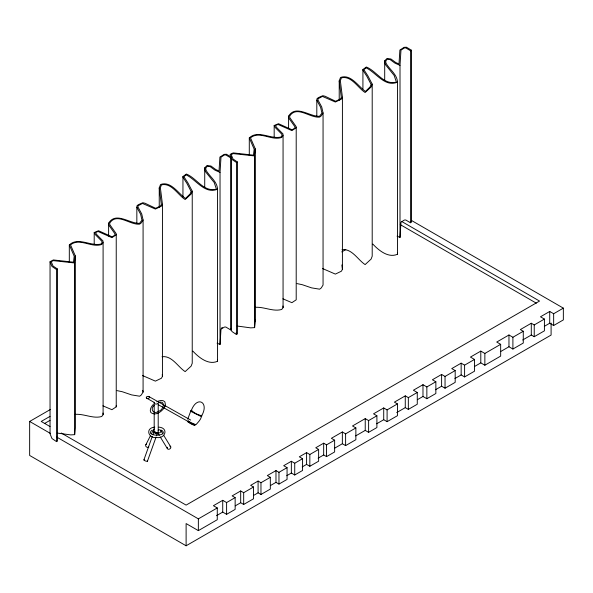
<?xml version="1.0" encoding="UTF-8"?>
<svg xmlns="http://www.w3.org/2000/svg" width="593" height="593" viewBox="0 0 593 593"><rect width="100%" height="100%" fill="white"/><g stroke="black" fill="none" stroke-linecap="round" stroke-linejoin="round"><path stroke-width="0.89" d="M220.033 344.489L220.033 172.415L220.996 157.167L224.347 155.01L225.8 154.936L230.618 157.827L230.618 329.901L225.8 327.01L224.347 327.084L220.996 329.248L220.033 344.489L217.082 343.169M400.008 237.459L400.008 65.386L400.972 50.138L404.315 47.981L405.775 47.907L410.593 50.79L410.593 222.872L405.775 219.981L404.315 220.055L400.972 222.219L400.008 237.459L397.058 236.14M57.254 433.068L70.73 434.899L74.666 434.654L74.585 261.787L75.311 255.909L70.53 244.879C79.38 237.37 91.878 248.23 101.729 244.427L103.093 242.626L102.997 240.958L96.489 234.309L95.488 232.538L98.045 231.485L111.929 237.63L116.235 234.769L116.184 233.649L109.794 224.614L109.727 223.057C116.88 212.116 130.008 225.236 139.651 224.139L141.29 222.879L143.083 219.988L141.742 213.977L137.961 206.979L138.132 205.749L142.505 203.458L155.388 209.055L161.429 206.164L162.438 204.251L160.362 187.699L161.459 184.853C171.488 182.503 177.9 194.949 185.149 199.544L191.116 194.059L192.236 191.161L187.922 182.896L184.156 177.099L184.082 176.492L186.202 174.898C196.305 179.716 204.822 194.563 217.557 189.189C217.142 181.191 209.403 176.558 205.912 169.976L205.838 167.826L207.38 166.27L210.174 166.648L214.874 170.102L220.033 172.415M237.23 326.031L250.706 327.87L254.634 327.625L254.56 154.758L255.286 148.88L250.498 137.85C259.356 130.341 271.846 141.201 281.705 137.398L283.061 135.597L282.972 133.929L276.464 127.28L275.463 125.501L278.013 124.456L291.897 130.593L296.204 127.732L296.159 126.62L289.769 117.584L289.703 116.028C296.848 105.087 309.976 118.207 319.627 117.103L321.265 115.85L323.059 112.959L321.717 106.948L317.937 99.95L318.107 98.72L322.473 96.429L335.356 102.026L341.398 99.135L342.413 97.222L340.338 80.67L341.435 77.824C351.456 75.474 357.875 87.912 365.118 92.515L371.085 87.03L372.204 84.132L367.897 75.867L364.132 70.07L364.058 69.463L366.178 67.869C376.281 72.687 384.798 87.534 397.525 82.153C397.11 74.155 389.379 69.522 385.887 62.947L385.813 60.797L387.348 59.241L390.15 59.619L394.849 63.073L400.008 65.386M254.56 326.832L255.286 320.954L255.286 148.88M136.842 222.998L136.842 207.268L137.065 205.682L138.458 204.629L142.794 202.732L145.011 203.243L155.714 208.321L160.495 205.956L161.318 204.407L159.243 187.877L160.547 184.497C170.895 180.754 178.278 193.459 185.476 198.47L190.108 193.948L191.087 191.406L186.862 183.296L183.059 177.448L182.948 176.529L186.372 174.031C196.787 178.167 203.703 192.547 216.423 189.093L214.184 182.488L205.838 172.126L204.807 170.302L204.726 167.856L207.068 165.491L210.982 166.025L215.77 169.546L219.025 171.006L219.907 157.086L224.139 154.365L226.482 154.247L231.522 157.271L231.522 329.352L230.618 329.901M316.81 115.961L316.81 100.239L317.04 98.653L318.426 97.6L322.77 95.703L324.986 96.214L335.69 101.292L340.471 98.927L341.294 97.371L339.218 80.848L340.523 77.468C350.871 73.725 358.246 86.43 365.451 91.433L370.076 86.919L371.062 84.376L366.83 76.26L363.035 70.419L362.923 69.5L366.341 67.002C376.755 71.138 383.678 85.518 396.398 82.064L394.152 75.459L385.813 65.097L384.783 63.273L384.701 60.827L387.036 58.462L390.95 58.996L395.746 62.517L399 63.977L399.882 50.057L404.115 47.336L406.45 47.218L411.498 50.242L411.498 222.316L410.237 221.56M187.722 419.214L191.013 410.371L191.895 410.415M164.876 406.524L165.425 404.76L164.891 401.906C162.86 399.512 159.213 400.557 156.804 401.817M143.906 459.849L152.26 436.5M152.883 434.765L153.809 432.171M147.435 461.221L156.1 437.011M156.715 435.277L157.338 433.55M201.279 416.412C210.092 402.247 196.661 394.716 191.028 411.305M187.885 421.734L188.285 420.897L187.885 421.734C189.345 422.757 195.141 426.893 194.904 424.151M188.196 422.016L188.492 421.408L195.282 424.61M188.722 422.401L189.026 421.793L189.775 422.097M189.434 422.846L189.738 422.238M190.279 423.335L190.583 422.72M191.198 423.825L191.502 423.209M192.132 424.284L192.436 423.669M193.021 424.684L193.325 424.069M193.792 424.988L194.096 424.38M194.408 425.196L194.704 424.581M194.808 425.27L195.216 424.432M145.878 444.706L150.348 435.899M151.571 433.49L153.602 429.488M201.338 415.241C202.191 418.228 198.121 422.26 195.994 424.647M162.438 204.251L162.438 376.333L161.429 378.245L155.388 381.129L142.505 375.539M342.413 97.222L342.413 269.304L341.398 271.209L335.356 274.099L322.473 268.51M164.913 406.457C162.727 411.082 155.64 416.538 150.852 412.543C149.258 409.77 151.356 406.539 153.231 404.522M143.083 219.988L143.083 392.062L141.29 394.953L139.651 396.213L131.624 394.901L122.299 391.736L117.006 390.617M103.093 242.626L103.093 414.7L101.729 416.508C93.012 418.992 84.073 413.603 75.126 414.366M283.061 135.597L283.061 307.671L281.705 309.472C272.988 311.962 264.048 306.574 255.101 307.337M108.615 236.088L108.615 223.138C115.872 211.397 129.533 223.672 139.511 223.361L141.949 220.136L140.652 214.325L136.842 207.268M288.591 128.132L288.591 116.102C295.848 104.368 309.509 116.643 319.486 116.332L321.925 113.107L320.62 107.296L316.81 100.239M154.358 405.286C149.466 408.725 153.72 415.137 158.546 411.312C163.638 410.208 166.003 399.993 158.746 402.454M116.235 234.769L116.235 406.842L111.929 409.704L102.923 405.842M74.585 261.787L74.666 262.58L73.71 262.869L53.237 260.646L51.243 261.676L53.007 265.983L57.491 269.029L57.491 441.103L56.565 441.637L51.969 438.524L50.042 433.831L50.042 261.758L53.333 259.942L73.495 262.188L74.192 256.191L69.314 244.939C78.054 236.533 90.885 246.651 100.98 244.034L101.974 242.715L101.892 241.314L95.451 234.754L94.205 232.538L98.512 230.729L112.099 236.822L114.582 235.414L115.079 233.99L108.689 224.962L108.615 223.138M249.29 155.485L249.29 137.91C258.022 129.504 270.853 139.622 280.956 137.005L281.949 135.678L281.868 134.285L275.426 127.725L274.174 125.508L278.488 123.7L292.067 129.793L294.551 128.384L295.055 126.961L288.665 117.925L288.591 116.102M152.09 430.147C143.58 436.856 170.198 436.789 161.563 430.125M221.152 328.322L222.397 327.484M230.618 157.827L231.522 157.271M410.593 50.79L411.498 50.242M217.557 189.189L217.557 361.263C208.402 365.377 198.774 357.438 192.844 351.1M397.525 82.153L397.525 254.234C388.378 258.348 378.749 250.409 372.819 244.071M551.097 323.022L551.097 335.06L186.113 545.782L29.65 455.454L29.65 421.453L50.509 409.415M50.027 416.368L41.213 421.453L50.02 426.537M44.423 423.572L50.027 420.333M341.746 251.914L345.756 249.601M474.422 366.556L480.797 362.879L484.859 365.221L500.662 356.096L500.662 344.325L484.859 353.45L480.797 351.108L470.442 357.082L474.504 359.432L474.504 371.203L464.593 376.926L461.154 374.939L454.883 378.556M216.504 515.68L222.723 512.093L226.6 514.331L235.147 509.394L235.147 497.623L226.6 502.56L222.723 500.322L213.398 505.703L217.275 507.942L217.275 519.713L198.359 530.631L186.113 523.56L186.113 545.782M417.39 399.697L422.979 396.472L426.856 398.711L435.855 393.515L435.855 381.744L426.856 386.94L422.979 384.701L413.395 390.238L417.272 392.47L417.272 404.241L408.34 409.4L405.271 407.636L396.724 412.565M500.551 351.612L508.964 346.757L512.901 349.032L523.278 343.043L523.278 331.272L512.901 337.261L508.964 334.986L496.726 342.05L500.662 344.325M544.33 326.343L549.718 323.229L553.654 325.505L563.35 319.909L563.35 308.138L553.654 313.734L549.718 311.458L540.475 316.795L544.418 319.064L544.418 330.835L534.234 336.713L531.298 335.015L522.685 339.989M286.753 475.697L291.356 473.044L294.728 474.993L302.571 470.464L302.571 458.693L294.728 463.222L291.356 461.272L283.684 465.698L287.064 467.647L287.064 479.418L278.969 484.088L275.975 482.361L270.467 485.534M355.681 435.907L365.229 430.392L368.609 432.341L376.903 427.546L376.903 415.775L368.609 420.57L365.229 418.621L352.494 425.974L355.867 427.924L355.867 439.695L345.608 445.617L342.354 443.742L334.511 448.271M376.666 423.787L383.715 419.718L387.096 421.667L397.458 415.686L397.458 403.915L387.096 409.896L383.715 407.947L373.531 413.825L376.903 415.775M435.484 389.757L441.607 386.221L445.046 388.207L455.187 382.352L455.187 370.581L445.046 376.436L441.607 374.45L432.416 379.757L435.855 381.744M474.504 359.432L464.593 365.155L461.154 363.168L451.747 368.601L455.187 370.581M302.23 466.913L306.588 464.393L309.842 466.268L318.626 461.198L318.626 449.427L309.842 454.497L306.588 452.622L299.317 456.818L302.571 458.693M355.867 427.924L345.608 433.846L342.354 431.971L331.376 438.309L334.63 440.184L334.63 451.955L326.543 456.625L323.667 454.964L318.122 458.167M235.251 505.866L240.676 502.731L243.679 504.465L253.53 498.78L253.53 487.009L243.679 492.694L240.676 490.96L232.145 495.889L235.147 497.623M287.064 467.647L278.969 472.317L275.975 470.59L267.317 475.579L270.319 477.313L270.319 489.084L260.964 494.488L258.088 492.827L253.634 495.4M417.272 392.47L408.34 397.629L405.271 395.865L394.397 402.143L397.458 403.915M270.319 477.313L260.964 482.717L258.088 481.056L250.661 485.348L253.53 487.009M334.63 440.184L326.543 444.854L323.667 443.193L315.75 447.767L318.626 449.427M544.418 319.064L534.234 324.942L531.298 323.244L520.335 329.575L523.278 331.272M56.839 437.152L198.359 518.86L217.275 507.942M230.907 328.982L231.937 331.487L236.533 334.608L236.533 162.534L237.467 162L232.982 158.954L231.211 154.647L233.205 153.609L253.685 155.84L254.634 155.551L254.56 154.758M56.565 441.637L56.565 269.563L57.491 269.029M342.028 249.712C351.886 248.297 357.913 259.912 365.118 264.589L371.085 259.104L372.204 256.206L372.204 84.132M162.052 356.741C171.911 355.326 177.937 366.941 185.149 371.618L191.116 366.133L192.236 363.242L192.236 191.161M201.916 415.945L196.164 413.818L191.013 410.371M187.811 421.556L188.389 421.586M154.773 427.123C144.811 427.976 148.332 438.79 156.878 437.56C165.484 438.738 168.79 427.887 158.857 427.116M296.982 283.587L302.274 284.707L311.599 287.872L319.627 289.184L321.265 287.924L323.059 285.033L323.059 112.959M200.664 416.293L191.48 411.712M190.672 420.066L149.102 396.673C148.139 395.827 145.166 396.858 146.634 398.155L154.632 402.647M146.634 398.155C147.605 399 150.578 397.97 149.102 396.673M282.898 298.805L291.897 302.675L296.204 299.813L296.204 127.732M158.627 404.9L188.203 421.541M411.431 220.426L563.35 308.138M401.846 221.567L539.534 301.059L186.113 505.11L61.227 433.009M400.245 224.614L536.331 303.179M29.65 421.453L50.442 433.453M236.533 162.534L231.937 159.413L230.017 154.729L231.107 153.757L233.308 152.912L253.463 155.158L254.167 149.162L249.29 137.91M235.97 333.058L237.467 334.074L237.467 162M56.565 269.563L51.969 266.442L50.042 261.758M194.6 424.758L194.986 425.218M160.829 430.6L162.712 433.691M163.653 435.24L170.725 446.84M159.295 435.351L157.412 432.26A1.905 1.482 -31.4 0 0 159.836 432.727A1.905 1.482 -31.4 0 0 160.703 430.37A1.905 1.482 -31.4 0 0 158.123 430.31M160.236 436.9L167.308 448.501M254.553 319.256L255.286 320.954M142.698 390.342L143.083 392.062M341.864 264.945L342.413 269.304M162.223 374.591L162.438 376.333M74.666 434.654L75.311 427.983L75.311 255.909M397.421 252.514L397.525 254.234M217.453 359.551L217.557 361.263M282.972 306.003L283.061 307.671M102.997 413.032L103.093 414.7M116.184 405.723L116.235 406.842M553.654 313.734L553.654 325.505M549.718 311.458L549.718 323.229M534.234 324.942L534.234 336.713M531.298 323.244L531.298 335.015M512.901 337.261L512.901 349.032M508.964 334.986L508.964 346.757M484.859 353.45L484.859 365.221M480.797 351.108L480.797 362.879M464.593 365.155L464.593 376.926M461.154 363.168L461.154 374.939M445.046 376.436L445.046 388.207M441.607 374.45L441.607 386.221M426.856 386.94L426.856 398.711M422.979 384.701L422.979 396.472M408.34 397.629L408.34 409.4M405.271 395.865L405.271 407.636M387.096 409.896L387.096 421.667M384.701 60.827L384.701 80.255M383.715 407.947L383.715 419.718M368.609 420.57L368.609 432.341M365.229 418.621L365.229 430.392M362.923 69.5L362.923 88.928M345.608 433.846L345.608 445.617M342.354 431.971L342.354 443.742M339.218 80.848L339.218 100.276M326.543 444.854L326.543 456.625M323.667 443.193L323.667 454.964M309.842 454.497L309.842 466.268M306.588 452.622L306.588 464.393M294.728 463.222L294.728 474.993M291.356 461.272L291.356 473.044M278.969 472.317L278.969 484.088M275.975 470.59L275.975 482.361M274.174 125.508L274.174 137.532M260.964 482.717L260.964 494.488M258.088 481.056L258.088 492.827M254.634 155.551L254.634 327.625M243.679 492.694L243.679 504.465M240.676 490.96L240.676 502.731M226.6 502.56L226.6 514.331M222.723 500.322L222.723 512.093M204.726 167.856L204.726 187.284M198.359 518.86L198.359 530.631M182.948 176.529L182.948 196.883M159.243 187.877L159.243 207.305M158.205 403.796L158.205 431.763A2.009 1.156 0 0 1 158.138 432.067M154.187 402.892L154.187 430.866M94.205 232.538L94.205 244.561M69.314 244.939L69.314 262.514M147.383 460.946A1.905 0.467 19.7 0 1 145.315 460.902A1.905 0.467 19.7 0 1 144.329 459.76M156.382 432.69A1.905 0.467 19.7 0 1 156.811 433.631A1.905 0.467 19.7 0 1 153.921 432.505A1.905 0.467 19.7 0 1 155.462 432.334M169.82 446.106A1.905 1.482 -31.4 0 1 170.628 448.056A1.905 1.482 -31.4 0 1 168.212 449.235A1.905 1.482 -31.4 0 1 167.404 447.285M157.931 432.349A2.009 1.156 0 0 1 155.188 432.771M154.773 432.586A2.009 1.156 0 0 1 154.254 432.067M148.791 447.055A1.905 1.571 26.9 0 1 146.026 446.529A1.905 1.571 26.9 0 1 146.545 444.194M155.7 432.149A1.905 1.571 26.9 0 1 154.276 428.984M158.138 403.196A2.009 1.156 0 0 1 155.425 403.966A2.009 1.156 0 0 1 154.454 402.313"/></g></svg>
